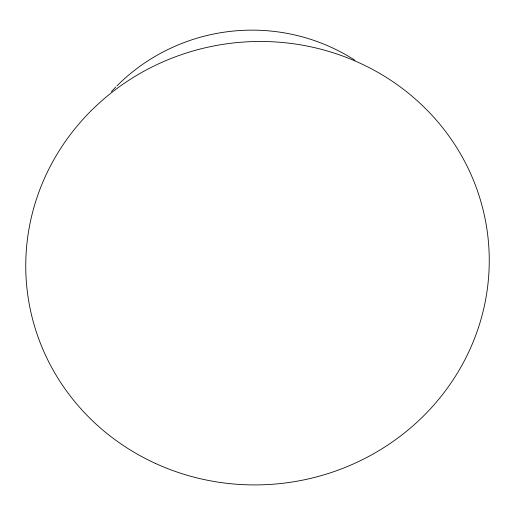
<?xml version="1.0" encoding="UTF-8"?>
<svg xmlns="http://www.w3.org/2000/svg" width="515" height="515" viewBox="0 0 515 515"><rect width="100%" height="100%" fill="white"/><g stroke="black" fill="none" stroke-linecap="round" stroke-linejoin="round"><path stroke-width="0.77" d="M111.452 91.631A186.977 181.576 -7.6 0 1 115.791 87.048M116.905 85.921A186.977 181.576 -7.6 0 1 354.983 60.319M155.639 463.513A231.93 221.54 -7.6 0 0 488.709 245.352A231.93 221.54 -7.6 0 0 128.145 80.726A231.93 221.54 -7.6 0 0 155.639 463.513"/></g></svg>
